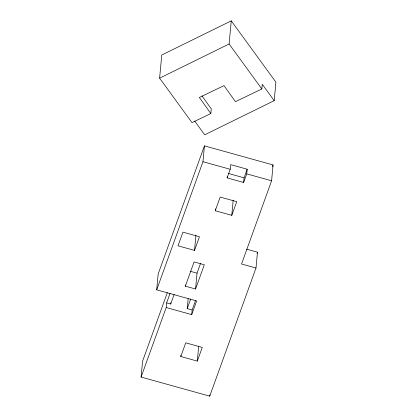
<?xml version="1.0" encoding="UTF-8"?>
<svg xmlns="http://www.w3.org/2000/svg" width="417" height="417" viewBox="0 0 417 417"><rect width="100%" height="100%" fill="white"/><g stroke="black" fill="none" stroke-linecap="round" stroke-linejoin="round"><path stroke-width="0.63" d="M202.016 95.931L211.273 108.879L210.84 113.539L191.987 122.624L159.612 78.156L161.76 55.008L231.258 20.85L275.908 82.17L274.193 100.659L204.69 134.816L194.723 121.123M246.629 249.157L257.471 252.17L256.002 268.016L209.73 396.15L141.092 377.072L142.562 361.226L167.311 292.698M170.073 293.359L166.638 302.878L166.206 307.538L191.705 314.627L196.647 300.949L156.688 289.841L158.158 273.995L204.434 145.861L273.067 164.939L271.597 180.785L241.547 263.997L256.002 268.016M166.638 302.878L170.709 304.009L170.824 302.763M185.341 286.166L194.093 261.928L204.314 264.774L195.563 289.007L185.341 286.166L185.456 284.9M180.796 356.514L185.732 342.837L202.261 347.429L197.319 361.106L180.796 356.514L180.91 355.248M191.705 314.627L192.138 309.967L187.233 308.601L188.156 298.661M194.525 250.414L199.467 236.736L182.943 232.139L178.002 245.816L194.525 250.414L195.938 235.198M156.688 289.841L202.964 161.707L204.434 145.861M195.563 289.007L197.032 273.161L200.535 263.466M197.319 361.106L198.669 346.527M210.84 113.539L199.362 97.484L223.992 85.615L235.469 101.665L261.845 88.957L229.11 43.999L231.258 20.85M215.25 210.741L220.192 197.064L236.72 201.656L231.779 215.339L215.25 210.741L215.427 208.839M227.119 177.887L230.226 169.286L230.658 164.626L247.182 169.219L246.749 173.879L243.643 182.479L227.119 177.887L227.229 176.719M209.73 396.15L209.845 394.883M231.779 215.339L233.192 200.124M243.643 182.479L244.075 177.819L247.182 169.219M261.845 88.957L262.277 84.297L274.193 100.659M141.092 377.072L166.206 307.538M170.709 304.009L174.144 294.491M187.233 308.601L190.673 299.088M192.138 309.967L195.573 300.448M272.405 166.774L273.067 164.939M257.034 253.39L257.471 252.17M159.612 78.156L229.11 43.999M202.964 161.707L230.226 169.286M246.749 173.879L271.597 180.785M228.162 173.394L244.075 177.819M190.418 271.321L197.032 273.161"/></g></svg>
